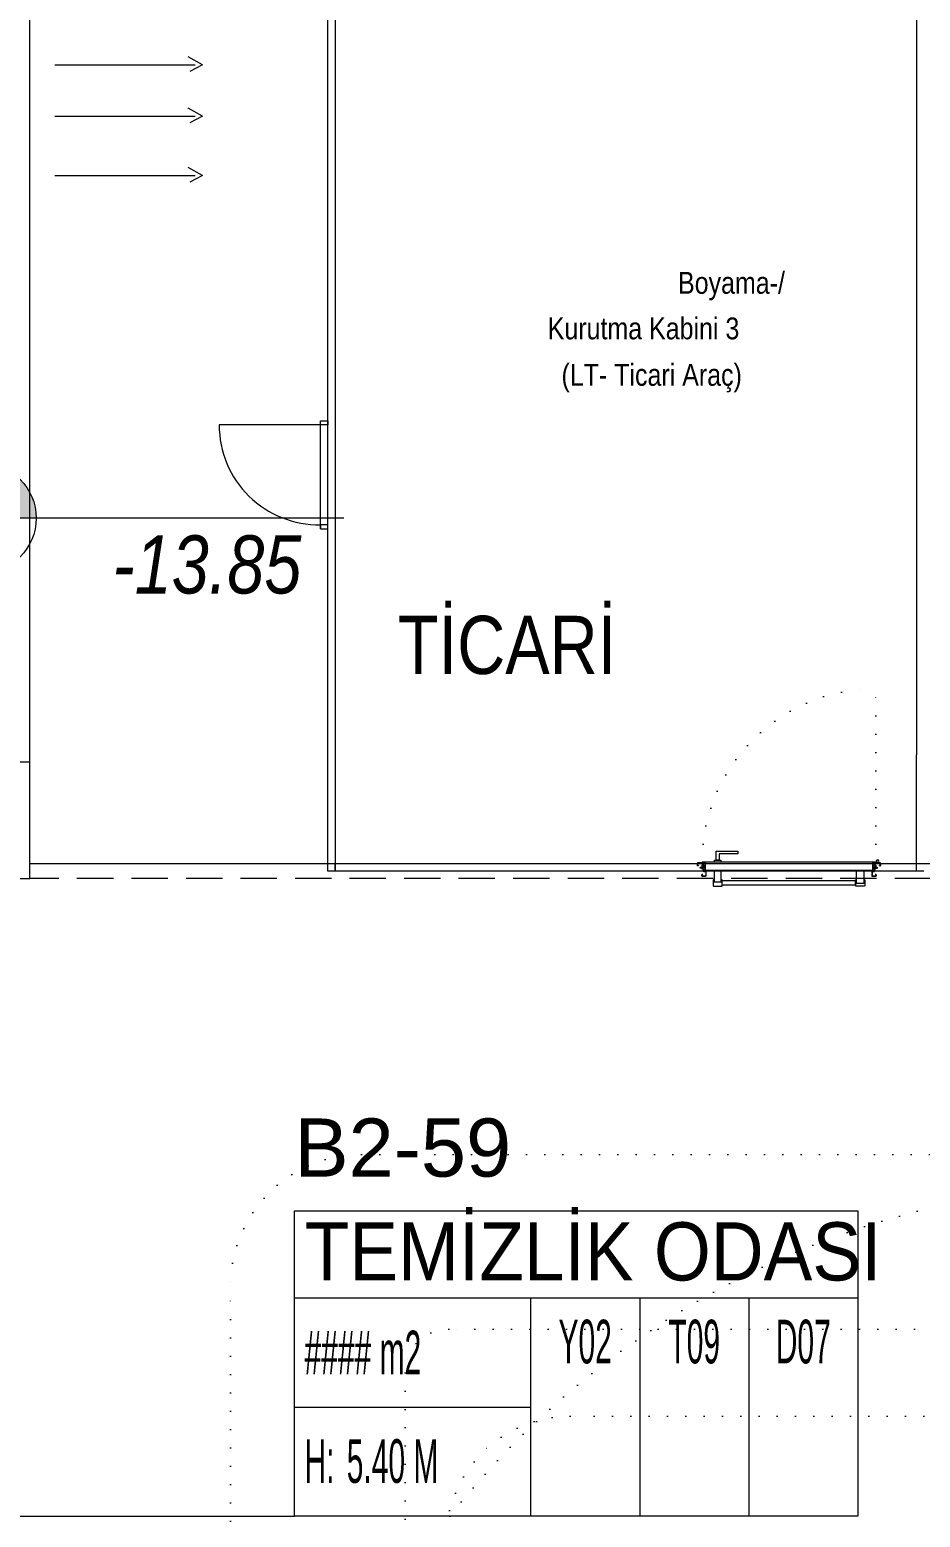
# Model space of a CAD drawing. Header units: metres. Extents: x -17822 to 152406, y -4219 to 19791.
# Drawn here: x 940 to 1552, y 6751 to 7774 of the extents above; entities that cross this region are included whole.
import ezdxf
from ezdxf.enums import TextEntityAlignment as Align

# ---------------------------------------------------------------- set-up
doc = ezdxf.new("R2010")
doc.units = ezdxf.units.M
doc.header["$LTSCALE"] = 100
doc.header["$MEASUREMENT"] = 0
doc.linetypes.add('DOT2', pattern=[0.125, 0, -0.125])
doc.linetypes.add('HIDDEN', pattern=[0.375, 0.25, -0.125])
doc.layers.get('0').update_dxf_attribs({"color": 9, "lineweight": 9})
for name, color, linetype, lineweight in [('01', 9, 'Continuous', 9), ('06D', 9, 'Continuous', 9), ('10', 9, 'Continuous', 9), ('14', 9, 'Continuous', 9), ('20', 9, 'DOT2', 9), ('21', 9, 'Continuous', 9), ('21_mahal200', 9, 'Continuous', 9)]:
    doc.layers.add(name, color=color, linetype=linetype, lineweight=lineweight)
doc.styles.add('Arial', font='arial.ttf', dxfattribs={"height": 2.5})
doc.styles.add('MuuM_TEXT-ITALIC', font='ARIALNI.TTF')
doc.styles.add('MuuM_TEXT-STANDART', font='ARIALN.TTF')
doc.dimstyles.new('MuuM_DIM200', dxfattribs={"dimscale": 20, "dimtxt": 2, "dimasz": 1, "dimexe": 1, "dimexo": 1, "dimgap": 1, "dimtad": 1, "dimdec": 1, "dimrnd": 0.5, "dimdsep": 46, "dimtxsty": 'MuuM_TEXT-STANDART', "dimblk": 'ARCHTICK', "dimcen": 0, "dimdle": 0.15, "dimclrd": 256, "dimclre": 256, "dimclrt": 256, "dimadec": 0, "dimazin": 0, "dimtfac": 5, "dimtdec": 1, "dimtix": 1, "dimtmove": 2, "dimatfit": 3, "dimldrblk": 'DOT', "dimfxl": 3, "dimfxlon": 1, "dimtolj": 1, "dimlwd": -1, "dimlwe": -1, "dimarcsym": 0})

# ---------------------------------------------------------------- blocks, each defined once
blk = doc.blocks.new('p-kolon_80x80')
blk.add_lwpolyline([(-40, -40), (40, -40), (40, 40), (-40, 40)], close=True)
blk = doc.blocks.new('2.bod.sitatik')
at = {"layer": '01'}
blk.add_blockref('p-kolon_80x80', (899.9999957124273, -1400), dxfattribs=at)
blk = doc.blocks.new('0_elevationtarget-p-bk')
h = blk.add_hatch(color=250)
h.paths.add_polyline_path([(1.875, 0, 0.4142135623730951), (0, 1.875), (0, 0)])
h.paths.add_polyline_path([(0, 1e-16), (-1.875, 0, 0.4142135623730951), (0, -1.875)])
blk.add_line((0, -2.625), (0, 2.625))
blk.add_lwpolyline([(12.45343050744122, 0), (-3, 0)])
blk.add_circle((0, 0), 1.875)
at = {"style": 'Arial'}
blk.add_attdef('BITMISKOT', text='', height=2, dxfattribs=at).set_placement((4.5, 0), align=Align.BOTTOM_LEFT)
at = {"style": 'MuuM_TEXT-ITALIC'}
blk.add_attdef('FINISHINGFLOORLEVEL', text='', height=2, dxfattribs=at).set_placement((4.5, -0.592087312414734), align=Align.TOP_LEFT)
blk = doc.blocks.new('0_roomno2')
blk.add_lwpolyline([(19.375, -10.50000000000218), (0, -10.50000000000218), (0, 0), (19.375, 0)], close=True)
for points in [[(0, -3.000000000001455), (19.375, -3.000000000001455)], [(8.125, -3.000000000001455), (8.125, -10.50000000000218)], [(11.875, -3.000000000001455), (11.875, -10.50000000000218)], [(15.625, -3.000000000001455), (15.625, -10.50000000000218)], [(0, -6.750000000001456), (8.125, -6.750000000001456)]]:
    blk.add_lwpolyline(points)
at = {"style": 'MuuM_TEXT-STANDART', "width": 0.6}
blk.add_text('H:', height=1.5, dxfattribs=at).set_placement((0.3500000000000001, -8.607952679349546), align=Align.MIDDLE_LEFT)
at = {"style": 'Arial'}
blk.add_attdef('ODANO', (0, 1.170000000001164), '', height=2, dxfattribs=at)
blk.add_attdef('MEKANADI', text='', height=2, dxfattribs=at).set_placement((0.3500000000000002, -3.000000000001455), align=Align.BOTTOM_LEFT)
at = {"style": 'MuuM_TEXT-STANDART', "width": 0.6}
for tag, p in [('YER01', (10, -4.500000000001455)), ('TAVAN01', (13.75, -4.500000000001455)), ('DUVAR01', (17.5, -4.500000000001455)), ('YER02', (10, -6.750000000001456)), ('TAVAN02', (13.75, -6.750000000001456)), ('DUVAR02', (17.5, -6.750000000001456)), ('YER03', (10, -9.000000000001457)), ('TAVAN03', (13.75, -9.000000000001457)), ('DUVAR03', (17.5, -9.000000000001457))]:
    blk.add_attdef(tag, text='', height=1.5, dxfattribs=at).set_placement(p, align=Align.MIDDLE_CENTER)
for tag, p in [('M2', (0.3500000000000001, -4.875000000001455)), ('TEMIZTAVANYUKSEKLIGI', (1.799999999999999, -8.607952679349546))]:
    blk.add_attdef(tag, text='', height=1.5, dxfattribs=at).set_placement(p, align=Align.MIDDLE_LEFT)
blk = doc.blocks.new('_ArchTick')
at = {"color": 0, "linetype": 'ByBlock', "const_width": 0.15}
blk.add_lwpolyline([(-0.5, -0.5), (0.5, 0.5)], dxfattribs=at)
blk = doc.blocks.new('_Dot')
at = {"color": 0, "linetype": 'ByBlock', "lineweight": -2}
blk.add_line((-0.5, 0), (-1, 0), dxfattribs=at)
at = {"color": 0, "linetype": 'ByBlock', "const_width": 0.5}
blk.add_lwpolyline([(-0.25, 0, 1), (0.25, 0, 1)], format="xyb", close=True, dxfattribs=at)
blk = doc.blocks.new('*U19')
at = {"ltscale": 15}
for p, q in [((-24.92916333728799, 0.8855214635775553), (-25.66003949670567, 3.3694447e-09)), ((-24.92916333728799, -0.8855214568386655), (-25.66003949670567, 3.3694447e-09)), ((-22.86626753712635, 1.500000003369444), (-24.92916333728799, 0.8855214635775553)), ((-22.86626753712635, 1.500000003383996), (-22.86626753712635, -1.499999996630554)), ((-21.21786779520335, -2.651713709567861), (-18.08572045961046, 2.844075251790038)), ((-21.0491052348807, -2.747894477683889), (-17.91695789928781, 2.747894483688563)), ((-19.71786779520335, -2.651713709942244), (-16.58572045961046, 2.844075251415658)), ((-19.5491052348807, -2.747894478058272), (-16.41695789928781, 2.747894483314181)), ((-18.49233535685925, 1.500000002995061), (-18.34640248188225, 1.994374120983688)), ((-18.21786779520335, -2.651713710316626), (-15.08572045961045, 2.844075251041274)), ((-18.0491052348807, -2.747894478432654), (-14.91695789928781, 2.747894482939798)), ((-16.99233535685926, 1.500000002620678), (-16.84640248188225, 1.994374120609305)), ((-16.71786779520334, -2.651713710691009), (-13.58572045961045, 2.844075250666891)), ((-16.5491052348807, -2.747894478807038), (-13.41695789928781, 2.747894482565416)), ((-15.49233535685926, 1.500000002246294), (-15.34640248188225, 1.994374120234922)), ((-15.21786779520335, -2.651713711065392), (-12.08572045961046, 2.84407525029251)), ((-15.0491052348807, -2.74789447918142), (-11.91695789928781, 2.747894482191033)), ((-13.99233535685926, 1.500000001871913), (-13.84640248188225, 1.994374119860539)), ((-13.71786779520334, -2.651713711439775), (-10.58572045961045, 2.844075249918127)), ((-13.5491052348807, -2.747894479555803), (-10.41695789928781, 2.74789448181665)), ((-12.49233535685926, 1.50000000149753), (-12.34640248188225, 1.994374119486158)), ((-12.21786779520334, -2.651713711814156), (-9.085720459610457, 2.844075249543743)), ((-12.0491052348807, -2.747894479930184), (-8.916957899287807, 2.747894481442267)), ((-10.99233535685925, 1.500000001123146), (-10.84640248188225, 1.994374119111774)), ((-10.71786779520334, -2.65171371218854), (-7.585720459610457, 2.844075249169362)), ((-10.5491052348807, -2.747894480304569), (-7.416957899287808, 2.747894481067885)), ((-9.492335356859256, 1.500000000748764), (-9.34640248188225, 1.994374118737391)), ((-9.217867795203347, -2.651713712562923), (-6.085720459610457, 2.844075248794977)), ((-9.049105234880695, -2.74789448067895), (-5.916957899287808, 2.747894480693502)), ((-7.992335356859257, 1.500000000374381), (-7.846402481882249, 1.994374118363009)), ((-7.717867795203348, -2.651713712562923), (-4.585720459610457, 2.844075248794977)), ((-7.549105234880698, -2.74789448067895), (-4.416957899287809, 2.747894480693502)), ((-6.492335356859257, 1.5), (-6.346402481882249, 1.994374117988627)), ((-6.217867795203348, -2.651713712562923), (-3.085720459610456, 2.844075248794977)), ((-6.049105234880698, -2.74789448067895), (-2.916957899287807, 2.747894480693502)), ((-4.992335356859256, 1.5), (-4.846402481882249, 1.994374117988627)), ((-4.717867795203347, -2.651713712562923), (-1.585720459610455, 2.844075248794977)), ((-4.549105234880697, -2.74789448067895), (-1.416957899287808, 2.747894480693502)), ((-3.492335356859257, 1.5), (-3.346402481882249, 1.994374117988627)), ((-1.992335356859257, 1.5), (-1.846402481882249, 1.994374117988627)), ((-0.4666946266661399, 4.199658174678916), (-1.500000000014551, 1.5)), ((-1.45519e-11, 0.485693527487456), (-0.5584785904065939, 0.485693527487456)), ((-24.92916333728799, -0.8855214568386655), (-22.86626753712635, -1.499999996630554)), ((-8.561485779636486, -1.50000000018631), (-22.86626753712635, -1.499999996616003)), ((-21.21786779520335, -2.651713709567861), (-20.87789673454245, -1.499999997004938)), ((-20.33790809827042, -1.499999997004938), (-19.06148577951535, -1.499999997004938)), ((-19.71786779520335, -2.651713709942244), (-19.37789673454244, -1.499999997379321)), ((-18.83790809827042, -1.499999997379321), (-17.56148577951535, -1.499999997379321)), ((-18.21786779520335, -2.651713710316626), (-17.87789673454244, -1.499999997753704)), ((-17.33790809827041, -1.499999997753704), (-16.06148577951535, -1.499999997753704)), ((-16.71786779520334, -2.651713710691009), (-16.37789673454244, -1.499999998128085)), ((-15.83790809827042, -1.499999998128085), (-14.56148577951535, -1.499999998128085)), ((-15.21786779520335, -2.651713711065392), (-14.87789673454244, -1.499999998502469)), ((-14.33790809827042, -1.499999998502469), (-13.06148577951535, -1.499999998502469)), ((-13.71786779520334, -2.651713711439775), (-13.37789673454244, -1.499999998876851)), ((-12.83790809827042, -1.499999998876851), (-11.56148577951535, -1.499999998876851)), ((-12.21786779520334, -2.651713711814156), (-11.87789673454244, -1.499999999251234)), ((-11.33790809827042, -1.499999999251234), (-10.06148577951535, -1.499999999251234)), ((-10.71786779520334, -2.65171371218854), (-10.37789673454244, -1.499999999625616)), ((-9.837908098270418, -1.499999999625616), (-8.561485779515351, -1.499999999625616)), ((-9.217867795203347, -2.651713712562923), (-8.877896734542444, -1.5)), ((-8.337908098270418, -1.5), (-7.061485779515351, -1.5)), ((-7.717867795203348, -2.651713712562923), (-7.377896734542446, -1.5)), ((-6.837908098270417, -1.5), (-5.561485779515351, -1.5)), ((-6.217867795203348, -2.651713712562923), (-5.877896734542446, -1.5)), ((-5.337908098270418, -1.5), (-4.061485779515351, -1.5)), ((-4.717867795203347, -2.651713712562923), (-4.377896734542446, -1.5)), ((-3.837908098270418, -1.5), (-2.117520781146594, -1.5)), ((-0.4666946266661399, -4.199658174678916), (-1.500000000014551, -1.5)), ((-1.45519e-11, -0.485693527487456), (-0.5584785904065939, -0.485693527487456))]:
    blk.add_line(p, q, dxfattribs=at)
for p, q in [((-6.851732717175723, 1.499999999986432), (-22.86626753712635, 1.500000003383996)), ((-17.35173271717212, 1.500000002995061), (-18.62815503589809, 1.500000003009613)), ((-15.85173271717212, 1.500000002620678), (-17.12815503589809, 1.500000002635229)), ((-14.35173271717212, 1.500000002246294), (-15.62815503589809, 1.500000002260846)), ((-12.85173271717212, 1.500000001871913), (-14.12815503589809, 1.500000001886465)), ((-11.35173271717212, 1.50000000149753), (-12.62815503589809, 1.500000001512082)), ((-9.851732717172126, 1.500000001123146), (-11.12815503589809, 1.500000001137698)), ((-8.351732717172126, 1.500000000748764), (-9.628155035898088, 1.500000000763316)), ((-6.851732717172125, 1.500000000374381), (-8.12815503589809, 1.500000000388934)), ((-5.351732717172126, 1.5), (-6.628155035898089, 1.500000000014551)), ((-3.851732717172126, 1.5), (-5.128155035898088, 1.500000000014551)), ((-2.351732717172125, 1.5), (-3.628155035898088, 1.500000000014551)), ((-1.500000000014551, 1.5), (-2.128155035898088, 1.499999999985448)), ((0, 0.485693527487456), (-2.91038e-11, 4.074984846374718)), ((-1.500000000014551, -1.5), (-2.117520781146594, -1.5)), ((0, -0.485693527487456), (-2.91038e-11, -4.074984846374718))]:
    blk.add_line(p, q)
for centre, radius, start, end in [((-25.95796174036086, 3.906605131073541), 3.917948606989341, 274.3610015663114, 322.1024595623439), ((-25.95796174036086, -3.906605124320099), 3.917948606989341, 37.89754043765607, 85.63899843368866), ((-18.00133917944913, 2.795984867739301), 0.0971230429967582, 330.3204195814263, 150.3204195851494), ((-16.50133917944913, 2.795984867364919), 0.0971230429967582, 330.3204195814263, 150.3204195851494), ((-15.00133917944913, 2.795984866990536), 0.0971230429967582, 330.3204195814263, 150.3204195851494), ((-13.50133917944913, 2.795984866616154), 0.0971230429967582, 330.3204195814263, 150.3204195851494), ((-12.00133917944913, 2.795984866241771), 0.0971230429967582, 330.3204195814263, 150.3204195851494), ((-10.50133917944913, 2.79598486586739), 0.0971230429967582, 330.3204195814263, 150.3204195851494), ((-9.001339179449133, 2.795984865493005), 0.0971230429967582, 330.3204195814263, 150.3204195851494), ((-7.501339179449133, 2.795984865118624), 0.0971230429967582, 330.3204195814263, 150.3204195851494), ((-6.001339179449133, 2.79598486474424), 0.0971230429967582, 330.3204195814263, 150.3204195851494), ((-4.501339179449131, 2.79598486474424), 0.0971230429967582, 330.3204195814263, 150.3204195851494), ((-3.001339179449132, 2.79598486474424), 0.0971230429967582, 330.3204195814263, 150.3204195851494), ((-1.501339179449131, 2.79598486474424), 0.0971230429967582, 330.3204195814263, 150.3204195851494), ((-0.5584785904065939, 0), 0.485693527494732, 90, 270), ((-0.2500000000291038, 4.074984846374718), 0.25, 0, 150.0864121150121), ((-21.13348651502747, -2.699804093633151), 0.0971230429985286, 150.3204195851494, 330.3204195814263), ((-19.63348651502746, -2.699804094007535), 0.0971230429985286, 150.3204195851494, 330.3204195814263), ((-18.13348651502747, -2.699804094381917), 0.0971230429985286, 150.3204195851494, 330.3204195814263), ((-16.63348651502747, -2.6998040947563), 0.0971230429985286, 150.3204195851494, 330.3204195814263), ((-15.13348651502747, -2.699804095130681), 0.0971230429985286, 150.3204195851494, 330.3204195814263), ((-13.63348651502747, -2.699804095505064), 0.0971230429985286, 150.3204195851494, 330.3204195814263), ((-12.13348651502747, -2.699804095879446), 0.0971230429985286, 150.3204195851494, 330.3204195814263), ((-10.63348651502747, -2.69980409625383), 0.0971230429985286, 150.3204195851494, 330.3204195814263), ((-9.13348651502747, -2.699804096628212), 0.0971230429985286, 150.3204195851494, 330.3204195814263), ((-7.633486515027468, -2.699804096628212), 0.0971230429985286, 150.3204195851494, 330.3204195814263), ((-6.133486515027468, -2.699804096628212), 0.0971230429985286, 150.3204195851494, 330.3204195814263), ((-4.633486515027469, -2.699804096628212), 0.0971230429985286, 150.3204195851494, 330.3204195814263), ((-0.2500000000291038, -4.074984846374718), 0.25, 209.9135878849879, 0)]:
    blk.add_arc(centre, radius, start, end, dxfattribs=at)
blk = doc.blocks.new('conta')
at = {"ltscale": 10}
for p, q in [((-2649.88457864667, 5344.455825921778), (-2649.781569468351, 5344.301633396813)), ((-2649.871621952104, 5345.532298343229), (-2649.808544591245, 5345.60918437327)), ((-2649.781569468351, 5344.301633396813), (-2649.739882349543, 5344.303238829697)), ((-2649.717904841179, 5345.404115764141), (-2649.276545331356, 5345.40411576414)), ((-2649.249308849092, 5345.41218517824), (-2649.093265831303, 5345.513544670244)), ((-2648.965995600494, 5344.049454396311), (-2648.777471991541, 5343.801670366403)), ((-2648.873045252174, 5344.092437173766), (-2648.697887927563, 5343.86222097962)), ((-2648.832430450569, 5344.873398448111), (-2648.555139291929, 5345.237853176764)), ((-2648.773650272389, 5345.115806653103), (-2648.634723355906, 5345.29840378998)), ((-2648.707404652945, 5343.792153641021), (-2648.707404652944, 5343.792153641023)), ((-2648.56465601731, 5345.307920515362), (-2648.56465601731, 5345.30792051536))]:
    blk.add_line(p, q, dxfattribs=at)
for centre, radius, start, end in [((-2649.867948309208, 5344.466935911692), 0.02, 170.4673903180436, 213.745125695424), ((-2653.029638846309, 5344.997871487533), 3.185960017608763, 350.4673903192517, 8.937225146708748), ((-2649.832966160306, 5345.500585100561), 0.05, 140.6345186824013, 188.937225146289), ((-2649.743476092585, 5345.584542564512), 0.0695782168265939, 22.2427540051372, 159.2580395099665), ((-2649.737938518279, 5344.578443547704), 0.03, 160.3382091565178, 273.2666141595109), ((-2650.936561627295, 5345.006711161581), 1.24283561647415, 340.3382091559739, 16.77717905392328), ((-2649.717904841179, 5345.374115764142), 0.03, 90, 196.7771790543317), ((-2649.564890118105, 5341.546497525601), 3.006880377912004, 80.43616231547664, 93.26661415929064), ((-2649.276545331356, 5345.454115764142), 0.05, 270, 303.006190472325), ((-2649.215510570053, 5344.144843779862), 0.2309379353915323, 353.9571146889479, 81.9003809477531), ((-2649.076923941944, 5345.488386318704), 0.03, 4.797210456549911, 123.0061904732998), ((-2649.06032337398, 5344.541168597767), 0.03, 260.4361623156111, 338.7065904252872), ((-2650.218570784835, 5344.992596921204), 1.27311085424941, 338.7065904253264, 23.04177108138874), ((-2648.886411536517, 5344.110005009527), 0.1, 173.9571146892452, 217.2652715629932), ((-2649.014064552595, 5345.565873360873), 0.05, 18.79511040177034, 42.14290060263682), ((-2651.170267329441, 5344.832047389523), 2.327654708483789, 7.589656727041817, 18.79511040195748), ((-2648.793461188196, 5344.152987786982), 0.1, 173.6856905342852, 217.2652715631509), ((-2658.196233948516, 5345.19344056882), 9.360162660883232, 353.6856905344524, 357.8536961438912), ((-2648.813442304377, 5345.146081959711), 0.05, 187.5896567266172, 322.734728436849), ((-2648.792638418581, 5344.843123141504), 0.05, 142.7347284365335, 180.2669000410643), ((-2648.737679959552, 5343.831945673011), 0.05, 217.2652715630534, 307.2652715629932), ((-2648.737679959552, 5343.831945673011), 0.05, 307.2652715616906, 37.26527156313838), ((-2648.594931323918, 5345.268128483372), 0.05, 52.73472843700681, 142.7347284369465), ((-2648.594931323917, 5345.268128483372), 0.05, 322.7347284368616, 52.73472843830955)]:
    blk.add_arc(centre, radius, start, end, dxfattribs=at)
for points, knots in [([(-2649.739972100426, 5344.306255326582), (-2649.740762022781, 5344.343560380576), (-2649.700166334274, 5344.518482922243), (-2649.590194330056, 5344.329629793399), (-2649.33554102084, 5344.364003448703), (-2649.23286733119, 5344.371177846658), (-2649.182972650596, 5344.373478015706)], [0, 0, 0, 0, 0.1008757256221398, 0.3841125790564019, 0.5436165790073517, 0.6906784915187596, 0.6906784915187596, 0.6906784915187596, 0.6906784915187596]), ([(-2648.976990870271, 5345.599422460389), (-2649.003971912227, 5345.629238061785), (-2649.085792139472, 5345.711981028801), (-2649.229565699328, 5345.441070173102), (-2649.320702423269, 5345.740227997755), (-2649.390384326692, 5345.456182943867), (-2649.506289250117, 5345.749289777949), (-2649.588706243419, 5345.502736398745), (-2649.65060853266, 5345.569593701604), (-2649.679075303381, 5345.610880115782)], [0.0086372795073327, 0.0086372795073327, 0.0086372795073327, 0.0086372795073327, 0.1097304071023714, 0.3133405117133084, 0.4430081302286528, 0.5658764116796621, 0.7165186229687929, 0.8527973941796391, 0.9648495225780807, 0.9648495225780807, 0.9648495225780807, 0.9648495225780807])]:
    blk.add_open_spline(points, degree=3, knots=knots, dxfattribs=at)
blk = doc.blocks.new('p-yn_sackasa')
at = {"layer": '10', "linetype": 'Continuous'}
for p, q in [((-2.190994744387012, 0), (-2.190994744387012, -0.1516863226308374)), ((5.797999999999999e-12, 6.160107124346553), (5.797999999999999e-12, 6.901678089640312)), ((0.0126404492533539, 6.901678089640312), (0.0126404492533539, 6.154270380447258)), ((0.1390449417523314, 6.901678089640312), (0.1390449417523314, 6.160107124346553)), ((0.1516853910055715, 6.901678089640312), (0.1516853910055715, 6.160107124346553)), ((0.2553930351743361, 5.911511622433295), (0.7457865057396589, 5.911511622433295)), ((2.68820220713394, 7.162914040804025), (0.2612359511607565, 7.162914040804025)), ((2.68820220713394, 7.150273591556469), (0.2612359511607565, 7.150273591556469)), ((2.68820220713394, 7.023869099057606), (0.2612359511607565, 7.023869099057606)), ((0.2612359511607565, 7.011228649807151), (2.68820220713394, 7.011228649807151)), ((0.2612359511607565, 6.050556564182613), (0.7584269549930696, 6.050556564182613)), ((0.7457865057396589, 6.037916114932157), (0.2612359511607565, 6.037916114932157)), ((0.7584269549930696, 5.89887117318284), (0.2612359511607565, 5.89887117318284)), ((0.6741572933271414, -0.7064606934320068), (0.6741572933271414, 2.272464645671448)), ((0.6867977425746972, -0.710674176513578), (0.6867977425746972, 2.272464645671448)), ((0.7457865057396589, 5.911511622433295), (0.7457865057396589, 6.037916114932157)), ((0.7584269549930696, 5.89887117318284), (0.7584269549930696, 6.050556564182613)), ((0.8132022350736178, -0.710674176513578), (0.8132022350736178, 2.272464645671448)), ((0.8258426843269148, -0.7112913859513128), (0.8258426843269148, 2.272464645671448)), ((0.9236415768333472, 2.332650795142399), (0.9462067538116798, 2.321257108956331)), ((0.9293363625591836, 2.343933383631508), (0.9519179984637276, 2.332531467982335)), ((0.9862924493151012, 2.456775727457738), (1.008874085213733, 2.445379983904444)), ((1.014560641482262, 2.456666687122208), (0.9919954645039863, 2.468060373314074)), ((1.112359533988751, 2.516848721864505), (1.112359533988751, 3.73033184985104)), ((1.124999983236307, 2.516848721864505), (1.124999983236307, 3.73033184985104)), ((1.251404475735057, 3.73033184985104), (1.251404475735057, 2.516848721864505)), ((1.264044924988525, 2.516848721864505), (1.264044924988525, 3.73033184985104)), ((1.365168518980567, 3.983140834845812), (2.494381985301174, 3.983140834845812)), ((2.494381985301174, 3.970500385598257), (1.365168518980567, 3.970500385598257)), ((1.365168518980567, 3.844095893099449), (2.494381985301174, 3.844095893099449)), ((2.494381985301174, 3.831455443848994), (1.365168518980567, 3.831455443848994)), ((2.599077164573941, 3.689620715452463), (2.49625830199227, 3.356208292837267)), ((2.508330918557589, 3.352482405208888), (2.61114978113909, 3.685894827824085)), ((2.731941782508499, 3.648646238358935), (2.629122919921087, 3.315231758379353)), ((2.744014399068079, 3.644918293363275), (2.641195536492148, 3.311505870750977)), ((2.797752767300721, 3.28791612610513), (2.797752767300721, 6.901678089640312)), ((2.810393216548277, 3.28791612610513), (2.810393216548277, 6.901678089640312)), ((2.936797709047084, 3.28791612610513), (2.936797709047084, 6.901678089640312)), ((2.949438158300495, 3.28791612610513), (2.949438158300495, 6.901678089640312)), ((-2.949421699374227, -0.2528099166316906), (-2.949421699374227, -1.747191015005228)), ((-2.936781250120816, -1.747191015005228), (-2.936781250120816, -0.2528099166316906)), ((-2.810376757622009, -0.2528099166316906), (-2.810376757622009, -1.747191015005228)), ((-2.797736308380194, -0.2528099166316906), (-2.797736308380194, -1.747191015005228)), ((-2.190994744387012, -9.316339629e-07), (-2.69661271438224, -9.316339629e-07)), ((-2.203635193634569, -0.0126413808815187), (-2.69661271438224, -0.0126413808815187)), ((-2.203635193634569, -0.1390458733803825), (-2.69661271438224, -0.1390458733803825)), ((-2.190994744387012, -0.1516863226308374), (-2.69661271438224, -0.1516863226308374)), ((1.011235939990797, -1.848314609000226), (-2.69661271438224, -1.848314609000226)), ((1.011235939990797, -1.860955058250681), (-2.69661271438224, -1.860955058250681)), ((-2.69661271438224, -1.987359550749545), (1.011235939990797, -1.987359550749545)), ((1.011235939990797, -2), (-2.69661271438224, -2)), ((-2.203635193634569, -0.1390458733803825), (-2.203635193634569, -0.0126413808815187)), ((0.9236415768333472, -0.7708562112558753), (0.9462067538116798, -0.7594666397984611)), ((0.9293363625591836, -0.7821429144765945), (0.9519097689946534, -0.7707492282905264)), ((0.9863006787783206, -0.8949852583027677), (1.008874085213733, -0.8835915721109017)), ((1.014560641482262, -0.8948741606029103), (0.9919954645039863, -0.9062678467918772)), ((1.112359533988751, -0.9550561953452644), (1.112359533988751, -1.747191015005228)), ((1.124999983236307, -0.9550561953452644), (1.124999983236307, -1.747191015005228)), ((1.251404475735057, -0.9550561953452644), (1.251404475735057, -1.747191015005228)), ((1.264044924988525, -0.9550561953452644), (1.264044924988525, -1.747191015005228))]:
    blk.add_line(p, q, dxfattribs=at)
for points in [[(0.1462961196783681, 2.141888515910238), (0.6741572933271414, 2.141888515910238), (0.6741572933271414, -0.5426205813419074), (0.1462961196783681, -0.5426205813419074)], [(0.1462961196783681, 2.141888515910238), (0.4102267065085244, 2.141888515910238), (0.4102267065085244, -0.5426205813419074), (0.1462961196783681, -0.5426205813419074)]]:
    blk.add_lwpolyline(points, close=True, dxfattribs=at)
for centre, radius, start, end in [((0.2612359511607565, 6.901678089640312), 0.2612359672366232, 90, 180), ((0.2612359511607565, 6.160107124346553), 0.2612359672366232, 180, 270), ((0.2612359511607565, 6.901678089640312), 0.2485955019136159, 90, 180), ((0.2612359511607565, 6.160107124346553), 0.2486639896585876, 181.3449936081884, 271.3502066744619), ((0.2612359511607565, 6.901678089640312), 0.1221910094151671, 90, 180), ((0.2612359511607565, 6.160107124346553), 0.1221910094151671, 180, 270), ((0.2612359511607565, 6.901678089640312), 0.1095505682019034, 90, 180), ((0.2612359511607565, 6.160107124346553), 0.1095505682019034, 180, 270), ((0.8932584136549621, 2.272464645671448), 0.2191011364038069, 63.21527926567308, 180), ((0.8932584136549621, 2.272464645671448), 0.2064606710807996, 63.21689132135944, 180), ((0.8932584136549621, 2.272464645671448), 0.0800561785823509, 63.21501713256372, 180), ((0.8932584136549621, 2.272464645671448), 0.06741572933250599, 63.21444920700227, 180), ((1.044943804654735, 2.516848721864505), 0.2191011364038069, 243.2147943681421, 0), ((1.044943804654735, 2.516848721864505), 0.2064612336414835, 243.2197019113263, 0), ((1.044943804654735, 2.516848721864505), 0.0800561785823509, 243.2202750371601, 0), ((1.044943804654735, 2.516848721864505), 0.06741572933250599, 243.212873269387, 0), ((1.365168518980567, 3.73033184985104), 0.2528089849968975, 90, 180), ((1.365168518980567, 3.73033184985104), 0.2401685357470527, 90, 180), ((1.365168518980567, 3.73033184985104), 0.1137640432486039, 90, 180), ((1.365168518980567, 3.73033184985104), 0.101123593998759, 90, 180), ((2.717696588719377, 3.28791612610513), 0.2317415695804894, 162.8600959066622, 0), ((2.494381985301174, 3.721904883685056), 0.2612359672366232, 342.8602471134818, 90), ((2.494381985301174, 3.721904883685056), 0.2485955019136159, 342.8612937507759, 90), ((2.494381985301174, 3.721904883685056), 0.1221910094151671, 342.8607448352903, 90), ((2.494381985301174, 3.721904883685056), 0.1095505682019034, 342.8621489788778, 90), ((2.717696588719377, 3.28791612610513), 0.2191011203306445, 162.8612747622142, 0), ((2.717696588719377, 3.28791612610513), 0.0926966278321958, 162.8605252312554, 0), ((2.717696588719377, 3.28791612610513), 0.0800561785823509, 162.8624122113423, 0), ((2.68820220713394, 6.901678089640312), 0.2612359672366232, 0, 90), ((2.68820220713394, 6.901678089640312), 0.2485955019136159, 0, 90), ((2.68820220713394, 6.901678089640312), 0.1221910094151671, 0, 90), ((2.68820220713394, 6.901678089640312), 0.1095505682019034, 0, 90), ((-2.69661271438224, -0.2528099166316906), 0.2528089849968975, 90, 180), ((-2.69661271438224, -1.747191015005228), 0.2528089849968975, 180, 270), ((-2.69661271438224, -0.2528099166316906), 0.2401685357470527, 90, 180), ((-2.69661271438224, -1.747191015005228), 0.2401685357470527, 180, 270), ((-2.696612714370644, -0.2528099166374886), 0.1137640432541957, 90.00000000667663, 179.999999996678), ((-2.69661271438224, -1.747191015005228), 0.1137640432486039, 180, 270), ((-2.69661271438224, -0.2528099166316906), 0.101123593998759, 90, 180), ((-2.69661271438224, -1.747191015005228), 0.101123593998759, 180, 270), ((0.8932584136549621, -0.710674176513578), 0.2191011364038069, 180, 296.7849631789823), ((0.8932584136549621, -0.710674176513578), 0.2064606710807996, 180, 296.7851474301186), ((0.8932584136549621, -0.710674176513578), 0.0800561785823509, 180, 296.7849828674363), ((0.8932584136549621, -0.710674176513578), 0.06741572933250599, 180, 180.52454387344), ((0.8932584136549621, -0.710674176513578), 0.06741572933250599, 180, 296.787126730613), ((1.044943804654735, -0.9550561953452644), 0.2191011364038069, 0, 116.7854480851016), ((1.044943804654735, -0.9550561953452644), 0.2064606710807996, 0, 116.7836232429883), ((1.044943804654735, -0.9550561953452644), 0.0800561785823509, 0, 116.7810518938144), ((1.011235939990797, -1.747191015005228), 0.1137640432486039, 270, 0), ((1.011235939990797, -1.747191015005228), 0.2401685357470527, 270, 0), ((1.011235939990797, -1.747191015005228), 0.101123593998759, 270, 0), ((1.011235939990797, -1.747191015005228), 0.2528089849968975, 270, 0), ((1.044943804654735, -0.9550561953452644), 0.06741572933250599, 0, 116.787126730613)]:
    blk.add_arc(centre, radius, start, end, dxfattribs=at)
at = {"layer": '10', "xscale": 0.0842696629213483, "yscale": 0.0842696629213483, "zscale": 0.0842696629213483}
blk.add_blockref('*U19', (0.9522471787116727, 1.34936699136449), dxfattribs=at)
at = {"layer": '14', "xscale": -0.7887640449438696, "yscale": 0.7887640449438696, "zscale": 0.7887640449438204, "rotation": 90}
blk.add_blockref('conta', (4217.778918883595, -2086.420243314774), dxfattribs=at)
blk = doc.blocks.new('*U28')
at = {"layer": '06D'}
for points in [[(110.1249999984011, 4.764044924981362), (110.1249999984011, 11.01404492498136), (95.12499999840112, 11.01404492498136), (95.12499999840112, 9.139044924981363), (107.8749999984011, 9.139044924981363), (107.8749999984011, 9.139044924981363), (107.8749999984011, 4.764044924981362), (110.1249999984011, 4.764044924981362)], [(111.1999999984018, 3.514044924981361), (111.1999999984018, 4.764044924981362), (106.7999999984013, 4.764044924981362), (106.7999999984013, 3.514044924981361), (111.1999999984018, 3.514044924981361)]]:
    blk.add_lwpolyline(points, dxfattribs=at)
for points in [[(8.49999999839474, -8.605236626983013), (7.874999998394741, -8.605236626983013), (7.874999998394741, -12.60523662697937, 0.4142135623737167), (8.24999999839474, -12.98023662697938), (13.74999999839838, -12.98023662698119, 0.4142135623820632), (14.12499999839474, -12.60523662698165), (14.12499999839474, -8.605236626983013), (13.49999999839474, -8.605236626983013)], [(111.4999999983975, -8.60523662698165), (112.1249999983974, -8.60523662698165), (112.1249999983974, -12.60523662697801, -0.4142135623737167), (111.7499999983974, -12.98023662697801), (106.2499999983938, -12.98023662697983, -0.4142135623820632), (105.8749999983974, -12.60523662698119), (105.8749999983974, -8.60523662698165), (106.4999999983974, -8.60523662698165)]]:
    blk.add_lwpolyline(points, format="xyb", dxfattribs=at)
for points in [[(8.499999998387464, -11.10523662698483), (13.49999999839474, -11.10523662698483), (13.49999999839474, -2.485955075020456), (8.499999998387464, -2.485955075020456)], [(14.12499999839474, -12.35523662710125), (105.8749999983974, -12.35523662709988), (105.8749999983974, -9.230236626979831), (14.12499999839474, -9.230236626981196)], [(111.4999999984047, -9.985955075020911), (106.4999999983974, -9.985955075020911), (106.4999999983974, -2.485955075019091), (111.4999999984047, -2.485955075019091)]]:
    blk.add_lwpolyline(points, close=True, dxfattribs=at)
at = {"layer": '10', "ltscale": 10}
for p, q in [((-1.599127832965677, 3.682145047161839), (-1.729346657988571, 3.575147094065187)), ((-1.599127832965677, 3.682145047161839), (-1.729346657988571, 3.575147094065187)), ((-1.221910112360092, 3.114619824538067), (-1.221910112360092, 3.243692532944123)), ((-1.221910112360092, 3.114619824538067), (-1.221910112360092, 3.243692532944123)), ((-1.221910112360092, 3.114619824538067), (-1.053370786518826, 3.114619824538067)), ((-1.221910112360092, 3.114619824538067), (-1.053370786518826, 3.114619824538067)), ((-1.053370786518826, 2.953089868798315), (-1.053370786518826, 3.381047670778798)), ((-1.053370786518826, 2.953089868798315), (-1.053370786518826, 3.381047670778798)), ((-0.8426966292108772, 2.953089868798315), (-0.8426966292108772, 3.381047670778798)), ((-0.8426966292108772, 2.953089868798315), (-0.8426966292108772, 3.381047670778798)), ((0.2999999983967427, 3.414044924980089), (0.2999999983967427, 3.289044924980089)), ((0.399999998396197, 3.514044924979543), (119.5999999983969, 3.514044924981361)), ((0.399999998396197, 3.189044924979725), (2.24999999839747, 3.189044924982454)), ((0.4499999983968337, 3.359044924980707), (0.4499999983968337, 3.344044924978561)), ((0.4549999984014903, 3.364044924979907), (119.5449999984039, 3.364044924981499)), ((0.4549999984014903, 3.339044924980044), (2.349999998396924, 3.339044924980044)), ((0.9999999983974704, 0.0441638730173963), (1.99999999839747, 0.6941638730179421)), ((1.99999999839747, 1.126544924979725), (1.99999999839747, 0.6941638730179421)), ((2.299999998396742, 1.126544924979725), (1.99999999839747, 1.126544924979725)), ((1.99999999839747, 0.6941638730179421), (1.99999999839747, -0.8058361269820579)), ((2.299999998396742, 3.139044924982954), (2.299999998396742, -2.385955075020092)), ((2.299999998396742, 0.6941638730179421), (2.299999998396742, 1.126544924979725)), ((2.299999998396742, -0.8058361269820579), (2.299999998396742, 0.6941638730179421)), ((2.449999998396833, 3.239044924979907), (2.449999998396833, -2.285955075019955)), ((117.5499999983967, 3.239044924981499), (117.5499999983967, -2.285955075018819)), ((119.5449999984039, 3.33904492498118), (117.6499999983962, 3.33904492498118)), ((117.6999999983968, 3.139044924981361), (117.6999999983968, -2.3859550750185)), ((117.6999999983968, 1.126544924981544), (117.6999999983968, -0.3734550750184553)), ((117.9999999983974, 1.126544924981544), (117.6999999983968, 1.126544924981544)), ((117.6999999983968, 1.126544924981544), (117.6999999983968, -0.3734550750184553)), ((117.9999999983974, 1.126544924981544), (117.6999999983968, 1.126544924981544)), ((119.5999999983969, 3.189044924981544), (117.7499999983975, 3.189044924981544)), ((117.9999999983974, -0.3734550750184553), (117.9999999983974, 1.126544924981544)), ((117.9999999983974, -0.3734550750184553), (117.9999999983974, 1.126544924981544)), ((117.9999999983974, 0.8765449249815446), (118.9999999983974, 0.8765449249815446)), ((117.9999999983974, 0.8765449249815446), (118.9999999983974, 0.8765449249815446)), ((117.9999999983974, 0.6765449249814992), (118.9999999983974, 0.6765449249814992)), ((117.9999999983974, 0.6765449249814992), (118.9999999983974, 0.6765449249814992)), ((118.9999999983974, 0.2765449249811809), (117.9999999983974, -0.3734550750184553)), ((118.9999999983974, 0.2765449249811809), (117.9999999983974, -0.3734550750184553)), ((119.5499999983967, 3.359044924979798), (119.5499999983967, 3.34404492498038)), ((119.6999999983968, 3.414044924980998), (119.6999999983968, 3.289044924980998)), ((1.99999999839747, -0.3558361269822399), (0.9999999983974704, -0.3558361269822399)), ((1.99999999839747, -0.555836126982058), (0.9999999983974704, -0.555836126982058)), ((1.99999999839747, -0.8058361269820579), (2.299999998396742, -0.8058361269820579)), ((2.399999998396197, -2.485955075020456), (117.5999999983969, -2.485955075018637)), ((2.49999999839747, -2.33595507501991), (117.4999999983974, -2.335955075019001)), ((117.6999999983968, -0.3734550750184553), (117.6999999983968, -0.8058361269838769)), ((117.6999999983968, -0.3734550750184553), (117.6999999983968, -0.8058361269811484)), ((117.6999999983968, -0.8058361269838769), (117.9999999983974, -0.8058361269838769)), ((117.6999999983968, -0.8058361269811484), (117.9999999983974, -0.8058361269811484)), ((117.9999999983974, -0.8058361269838769), (117.9999999983974, -0.3734550750184553)), ((117.9999999983974, -0.8058361269811484), (117.9999999983974, -0.3734550750184553))]:
    blk.add_line(p, q, dxfattribs=at)
blk.add_circle((-0.9480337078648516, 4.217134812619634), 0.8426966292134829, dxfattribs=at)
blk.add_circle((-0.9480337078648516, 4.217134812619634), 0.8426966292134829, dxfattribs=at)
for centre, radius, start, end in [((-0.9480337078648516, 4.217134812619634), 1.011235955056179, 219.4091954454178, 254.2861389530392), ((-0.9480337078648516, 4.217134812619634), 1.011235955056179, 219.4091954454178, 254.2861389530392), ((-0.4168227881036728, 3.214341474609908), 0.427976207347274, 156.3519717795917, 217.620954442226), ((-0.4168227881036728, 3.214341474609908), 0.427976207347274, 156.3519717795917, 217.620954442226), ((-0.4168227881036728, 3.214341474609908), 0.3015717129652515, 105.5524236089441, 240.0314931311273), ((-0.4168227881036728, 3.214341474609908), 0.3015717129652515, 105.5524236089441, 240.0314931311273), ((0.399999998396197, 3.414044924980089), 0.1, 90.00000000000004, 180), ((0.399999998396197, 3.289044924980089), 0.1, 180, 270), ((0.4549999984014903, 3.359044924980707), 0.005, 90.00000000000004, 179.9999999983064), ((0.4549999984014903, 3.344044924978561), 0.005, 180, 270), ((2.24999999839747, 3.139044924982954), 0.05, 0, 90.00000000000004), ((2.349999998396924, 3.239044924979907), 0.1, 0, 90.00000000000004), ((117.6499999983962, 3.239044924981499), 0.1, 90.00000000000004, 180), ((117.7499999983975, 3.139044924981361), 0.05, 90.00000000000004, 180), ((119.5449999984039, 3.359044924979798), 0.005, 1.6936454e-09, 90.00000000000004), ((119.5449999984039, 3.34404492498038), 0.005, 270, 0), ((119.5999999983969, 3.414044924980998), 0.1, 0, 90.00000000000004), ((119.5999999983969, 3.289044924980998), 0.1, 270, 0), ((2.399999998396197, -2.385955075020092), 0.1, 180, 270), ((2.49999999839747, -2.285955075019955), 0.05, 180, 270), ((117.563651421879, -2.349606498490857), 0.1411104295808544, 284.9270843834543, 345.0729156084436)]:
    blk.add_arc(centre, radius, start, end, dxfattribs=at)
at = {"layer": '20'}
blk.add_lwpolyline([(0.2999999983967427, 3.351544924980089), (0.2999999983967427, 122.7515449249802, -0.4142135623730895), (119.6999999983968, 3.351544924982817, 1.000000000000876)], format="xyb", dxfattribs=at)
at = {"xscale": -1, "rotation": 180}
blk.add_blockref('p-yn_sackasa', (-1.819e-12, 0.9530898499626801), dxfattribs=at)
at = {"rotation": 180}
blk.add_blockref('p-yn_sackasa', (119.9999999967967, 0.9530898499626801), dxfattribs=at)
blk = doc.blocks.new('2.bod.Mimari')
at = {"layer": '06D'}
for p, q in [((1144.999887712331, -1435.000000000044), (1144.999887712331, -575.0000000000582)), ((1149.999887712331, -580.0000000000582), (1149.999887712331, -1430.000000000044)), ((1549.999887712331, -654.9999999999563), (1549.999887712331, -1354.999999999985)), ((957.3386448179687, -880.4683914494308), (1053.769812651126, -880.4683914494308)), ((957.3386448179687, -915.740701655166), (1053.769812651126, -915.740701655166)), ((957.3386448179687, -956.5820845482012), (1053.769812651126, -956.5820845482012)), ((1139.999887712331, -1128.15486873615), (1070.305571526088, -1128.15486873615)), ((1139.999887712331, -1199.554868736159), (1139.999887712331, -1125.354868736147)), ((1144.999887712331, -1199.554868736159), (1144.999887712331, -1125.354868736147)), ((1549.999887712331, -1435.000000000044), (1549.999887712331, -1355.000000000029)), ((1549.999887712331, -1354.999999999985), (1549.999887712331, -1355.000000000029)), ((1149.999887712331, -1430.000000000044), (1149.999887712331, -1435.000000000044)), ((1549.999887712331, -1430.000000000044), (1149.999887712331, -1430.000000000044)), ((1149.999887712331, -1435.000000000044), (1149.999887712331, -1430.000000000044)), ((1549.999887712331, -1435.000000000044), (1549.999887712331, -1430.000000000044)), ((1149.999887712331, -1435.000000000044), (1144.999887712331, -1435.000000000044)), ((1549.999887712331, -1435.000000000044), (1149.999887712331, -1435.000000000044)), ((1554.999887712331, -1435.000000000044), (1549.999887712331, -1435.000000000044))]:
    blk.add_line(p, q, dxfattribs=at)
for points in [[(1559.999999999973, -1429.999999999993), (939.9999957124261, -1429.999999999985), (939.9999957124261, -569.9999999999854), (1559.999999999973, -569.9999999999927)], [(1144.999887712331, -1125.354868736147), (1144.999887712331, -1128.15486873615), (1139.999887712331, -1128.15486873615), (1139.999887712331, -1125.354868736147)], [(1144.999887712331, -1199.554868736152), (1144.999887712331, -1196.754868736149), (1139.999887712331, -1196.754868736149), (1139.999887712331, -1199.554868736152)]]:
    blk.add_lwpolyline(points, close=True, dxfattribs=at)
for points in [[(1058.769704651031, -880.4683914494672), (1048.904684524112, -875.047206821604)], [(1058.769704651031, -880.4683914494672), (1050.011799490925, -885.1490475233586)], [(1058.769704651031, -915.7407016552024), (1048.904684524112, -910.3195170273393)], [(1058.769704651031, -915.7407016552024), (1050.011799490925, -920.4213577290939)], [(1058.769704651031, -956.5820845482376), (1048.904684524112, -951.1608999203745)], [(1058.769704651031, -956.5820845482376), (1050.011799490925, -961.2627406221291)]]:
    blk.add_lwpolyline(points, dxfattribs=at)
at = {"layer": '06D', "linetype": 'DOT2'}
for points in [[(2897.842908743946, -1210.884392698885), (3060.691578757369, -1373.733062712323), (3060.691578757369, -1715.288659631486, -0.4142135623730951), (2966.191578757369, -1809.788659631486), (1311.786877957058, -1809.7886596315, 0.4142135623730951), (1226.286877957058, -1895.2886596315), (1226.286877957058, -3734.287390725418), (1346.286877957058, -3734.287390725447), (1346.286877957058, -2024.2886596315, -0.4142135623730951), (1440.786877957058, -1929.7886596315), (3095.191535407214, -1929.788659631486, 0.4142135623730951), (3180.691535407215, -1844.288659631486), (3180.691535407215, -1332.194024858349), (2978.6124059959, -1130.114895446975)], [(402.3781000899932, -2372.002797128407, 0.4142135623730951), (372.3781000899933, -2402.002797128407), (372.3781000899642, -3732.304479161998), (252.3781000899933, -3732.304479161998), (252.3781000899933, -2342.002797128407, -0.4142135623730951), (342.3781000899932, -2252.002797128407), (1048.168559856511, -2252.002797128451, 0.4142135623730951), (1078.168559856511, -2222.002797128436), (1078.168559856482, -1719.796559544637, -0.4142135623730951), (1168.168559856511, -1629.796559544637), (2743.842912530121, -1629.796559544648, 0.4142135623730982), (2773.842912530121, -1599.796559544651), (2773.842912530121, -1315.341455563532)], [(1099.999997856199, -4330.000004306028, 0.1632589759767248), (1099.999997856199, -4330.000004306028), (1099.999997856198, -2249.999999999985, -0.4142135623730895), (1699.999997856198, -1650), (2899.999999999973, -1650, -0.4142135623730951), (3499.999999999973, -2250), (3499.999999999973, -4330.000004306028), (3499.999999999973, -4330.000004306028)], [(1926.535159756781, -1749.796559544651), (1228.168559856511, -1749.796559544651, 0.4142135623730951), (1198.168559856511, -1779.796559544651), (1198.168559856482, -2282.002797128422, -0.4142135623730951), (1108.168559856482, -2372.002797128422), (402.3781000899932, -2372.002797128407)]]:
    blk.add_lwpolyline(points, format="xyb", dxfattribs=at)
at = {"layer": '06D'}
blk.add_arc((1138.914276434751, -1128.15486873615), 68.60859194968272, 179.9999949911668, 270.906773409226, dxfattribs=at)
at = {"layer": '20', "color": 251, "linetype": 'HIDDEN'}
blk.add_lwpolyline([(1981.236554860231, 154.3813767900647), (2863.587588513663, 154.3813767900647), (3303.260621647233, -559.1622030441395), (2877.583126119345, -821.4572072694755), (2734.999995712367, -821.4572072694755), (2734.999995712367, -1439.999999999993), (2734.999995712367, -1439.999999999993), (2339.999999999973, -1440), (2339.999999999973, -1360), (2259.999999999973, -1360), (2259.999999999973, -1439.999999999996), (1639.999999999973, -1440), (1639.999999999973, -1360), (1559.999999999973, -1360), (1559.999999999973, -1440), (939.9999957124261, -1440), (939.9999957124261, -1360), (859.9999957124261, -1360), (859.9999957124261, -1440), (439.999995712397, -1439.999999999993), (439.999995712397, -892.2302366418953)], close=True, dxfattribs=at)
at = {"layer": '10', "xscale": -1}
blk.add_blockref('*U28', (1522.172649862393, -1432.238358166862), dxfattribs=at)
at = {"layer": '21'}
ref = blk.add_blockref('0_elevationtarget-p-bk', (906.9271976707594, -1192.197874125908), dxfattribs=dict(at, xscale=20, yscale=20, zscale=20))
ref.add_attrib('FINISHINGFLOORLEVEL', '-13.85', dxfattribs={"layer": '0', "height": 40, "style": 'MuuM_TEXT-ITALIC'}).set_placement((996.9271976707594, -1204.039620374202), align=Align.TOP_LEFT)
at = {"layer": '21_mahal200'}
ref = blk.add_blockref('0_roomno2', (1122.037423426031, -1668.395999338813), dxfattribs=dict(at, xscale=20, yscale=20, zscale=20))
ref.add_attrib('ODANO', 'B2-59', (1122.037423426031, -1644.995999338782), dxfattribs={"layer": '0', "height": 40, "style": 'Arial'})
ref.add_attrib('MEKANADI', 'TEMİZLİK ODASI', dxfattribs={"layer": '0', "height": 40, "style": 'Arial', "width": 0.9}).set_placement((1129.037423426061, -1728.395999338842), align=Align.BOTTOM_LEFT)
ref.add_attrib('M2', '#### m2', dxfattribs={"layer": '0', "height": 30, "style": 'MuuM_TEXT-STANDART', "width": 0.6000000000000001}).set_placement((1129.037423426061, -1765.895999338834), align=Align.MIDDLE_LEFT)
ref.add_attrib('TEMIZTAVANYUKSEKLIGI', '5.40 M', dxfattribs={"layer": '0', "height": 30, "style": 'MuuM_TEXT-STANDART', "width": 0.6000000000000001}).set_placement((1158.037423426031, -1840.555052925803), align=Align.MIDDLE_LEFT)
ref.add_attrib('YER01', 'Y02', dxfattribs={"layer": '0', "height": 30, "style": 'MuuM_TEXT-STANDART', "width": 0.6000000000000001}).set_placement((1322.037423426031, -1758.395999338834), align=Align.MIDDLE_CENTER)
ref.add_attrib('TAVAN01', 'T09', dxfattribs={"layer": '0', "height": 30, "style": 'MuuM_TEXT-STANDART', "width": 0.6000000000000001}).set_placement((1397.037423426031, -1758.395999338834), align=Align.MIDDLE_CENTER)
ref.add_attrib('DUVAR01', 'D07', dxfattribs={"layer": '0', "height": 30, "style": 'MuuM_TEXT-STANDART', "width": 0.6000000000000001}).set_placement((1472.037423426031, -1758.395999338834), align=Align.MIDDLE_CENTER)
at = {"layer": '06D', "style": 'MuuM_TEXT-STANDART'}
for s, p in [('Boyama-/', (1385.899620467129, -1037.91380097004)), ('Kurutma Kabini 3', (1296.267969716808, -1069.247212764662)), ('(LT- Ticari Araç)', (1305.734348921545, -1101.167183086))]:
    blk.add_text(s, height=15, dxfattribs=at).set_placement(p)
at = {"layer": '21', "style": 'MuuM_TEXT-STANDART'}
blk.add_text('TİCARİ', height=40, dxfattribs=at).set_placement((1343.418953227464, -1311.379267253622), align=Align.BOTTOM_RIGHT)
at = {"layer": '21_mahal200'}
blk.add_leader([(783.5556630248145, -1878.395999338856), (1122.03742342605, -1878.395999338856)], dimstyle='MuuM_DIM200', override={"dimasz": 1, "dimfxl": 10}, dxfattribs=at)

msp = doc.modelspace()

# ---------------------------------------------------------------- block references
for name in ['2.bod.sitatik', '2.bod.Mimari']:
    msp.add_blockref(name, (2.91038304567337e-11, 8630.000004305966))

doc.saveas('drawing.dxf')
